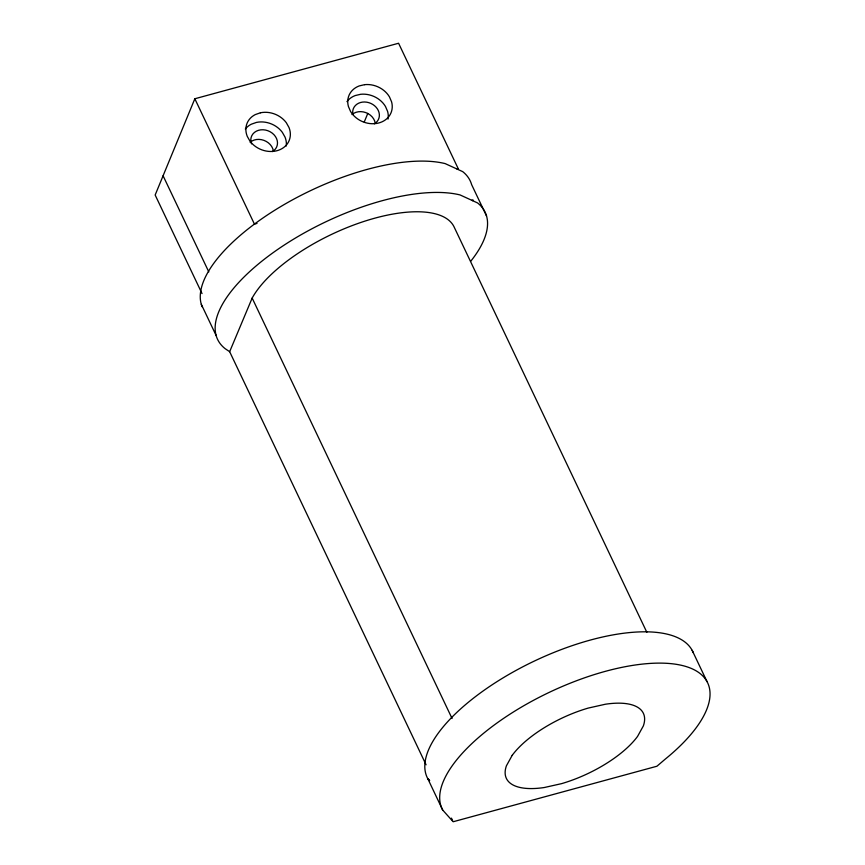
<?xml version="1.0" encoding="UTF-8"?>
<svg xmlns="http://www.w3.org/2000/svg" width="865" height="865" viewBox="0 0 865 865"><rect width="100%" height="100%" fill="white"/><g stroke="black" fill="none" stroke-linecap="round" stroke-linejoin="round"><path stroke-width="1.3" d="M457.845 169.399L458.18 168.599L398.581 43.25L194.83 98.761L155.159 195.014L202.032 293.592M364.252 121.997L367.798 113.401M472.744 200.745L473.079 199.934L471.76 200.291M426.077 764.79L229.658 351.698L252.158 298.068A113.769 45.899 -25.4 0 1 357.753 223.538A113.769 45.899 -25.4 0 1 453.887 226.5L646.847 632.315M257.024 223.408L254.429 224.111L194.83 98.761M456.861 168.956L458.18 168.599M229.658 351.698L225.138 348.671A148.099 59.75 -25.4 0 1 284.217 245.065A148.099 59.75 -25.4 0 1 460.072 194.939L477.599 202.961A148.099 59.75 -25.4 0 1 470.863 261.1M429.624 780.468L427.797 778.716A146.974 59.296 -25.4 0 1 534.7 660.892A146.974 59.296 -25.4 0 1 693.254 652.675M429.537 780.663L427.797 778.716L442.696 810.051L453.163 821.75L656.913 766.239L665.347 759.038A146.974 59.296 -25.4 0 0 616.594 668.515A146.974 59.296 -25.4 0 0 442.696 810.051M486.519 215.958L471.62 184.613A148.099 59.75 -25.4 0 0 462.699 171.627L445.161 163.604A148.099 59.75 -25.4 0 0 282.628 205.459A148.099 59.75 -25.4 0 0 202.161 306.805M692.162 650.35L707.062 681.685M252.158 298.068L452.071 718.501M163.085 175.768L208.8 271.902M451.443 818.139L452.59 820.55M201.307 304.339L216.218 335.674M352.023 114.569A13.656 11.407 22.4 0 1 365.798 112.601A13.656 11.407 22.4 0 1 375.248 123.09M352.823 114.061A13.656 11.407 22.4 0 1 370.869 103.422A13.656 11.407 22.4 0 1 374.372 123.792M250.147 142.325A13.656 11.407 22.4 0 1 263.922 140.357A13.656 11.407 22.4 0 1 273.372 150.845M251.499 143.86A13.656 11.407 22.4 0 1 258.43 130.334A13.656 11.407 22.4 0 1 275.47 136.583A13.656 11.407 22.4 0 1 272.497 151.548M346.952 101.616A22.75 19.019 22.4 0 1 355.245 95.55L360.651 94.285A22.75 19.019 22.4 0 1 385.487 106.492L387.617 111.455A22.75 19.019 22.4 0 1 388.028 119.089M245.325 129.047A22.75 19.019 22.4 0 1 251.304 124.214L256.44 122.419A22.75 19.019 22.4 0 1 282.314 132.313L285.018 137.102A22.75 19.019 22.4 0 1 286.272 146.012M512.188 755.35L506.414 765.806A75.85 30.599 -25.4 0 0 544.301 787.518L561.569 783.647A75.85 30.599 -25.4 0 0 637.57 736.385L643.344 725.93A75.85 30.599 -25.4 0 0 605.457 704.218L588.189 708.089A75.85 30.599 -25.4 0 0 512.188 755.35M260.408 112.796L255.272 114.591A22.75 19.019 22.4 0 0 247.239 136.313L249.942 141.103A22.75 19.019 22.4 0 0 278.476 150.251A22.75 19.019 22.4 0 0 288.986 127.479L286.283 122.679A22.75 19.019 22.4 0 0 260.408 112.796M364.608 84.662L359.213 85.927A22.75 19.019 22.4 0 0 348.4 106.438L350.53 111.401A22.75 19.019 22.4 0 0 378.135 123.133A22.75 19.019 22.4 0 0 391.586 101.832L389.455 96.869A22.75 19.019 22.4 0 0 364.608 84.662"/></g></svg>
